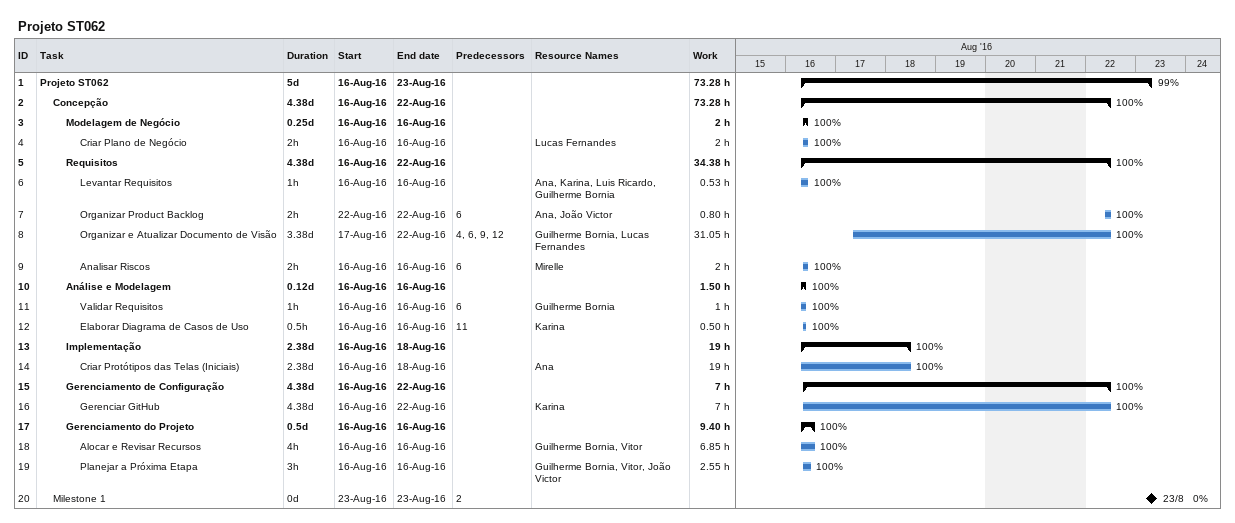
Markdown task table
Projeto ST062

| ID | Level | Task | Duration | Start | Finish | Predecessors | Resources | % complete | Work (h) |
|---|---|---|---|---|---|---|---|---|---|
| 1 | 1 | **Projeto ST062** | 5d | 2016-08-16 | 2016-08-23 |  |  | 99 | 73.28 |
| 2 | 2 | **Concepção** | 4.38d | 2016-08-16 | 2016-08-22 |  |  | 100 | 73.28 |
| 3 | 3 | **Modelagem de Negócio** | 0.25d | 2016-08-16 | 2016-08-16 |  |  | 100 | 2 |
| 4 | 4 | Criar Plano de Negócio | 2h | 2016-08-16 | 2016-08-16 |  | Lucas Fernandes | 100 | 2 |
| 5 | 3 | **Requisitos** | 4.38d | 2016-08-16 | 2016-08-22 |  |  | 100 | 34.38 |
| 6 | 4 | Levantar Requisitos | 1h | 2016-08-16 | 2016-08-16 |  | Ana, Karina, Luis Ricardo, Guilherme Bornia | 100 | 0.53 |
| 7 | 4 | Organizar Product Backlog | 2h | 2016-08-22 | 2016-08-22 | 6 | Ana, João Victor | 100 | 0.80 |
| 8 | 4 | Organizar e Atualizar Documento de Visão | 3.38d | 2016-08-17 | 2016-08-22 | 4, 6, 9, 12 | Guilherme Bornia, Lucas Fernandes | 100 | 31.05 |
| 9 | 4 | Analisar Riscos | 2h | 2016-08-16 | 2016-08-16 | 6 | Mirelle | 100 | 2 |
| 10 | 3 | **Análise e Modelagem** | 0.12d | 2016-08-16 | 2016-08-16 |  |  | 100 | 1.50 |
| 11 | 4 | Validar Requisitos | 1h | 2016-08-16 | 2016-08-16 | 6 | Guilherme Bornia | 100 | 1 |
| 12 | 4 | Elaborar Diagrama de Casos de Uso | 0.5h | 2016-08-16 | 2016-08-16 | 11 | Karina | 100 | 0.50 |
| 13 | 3 | **Implementação** | 2.38d | 2016-08-16 | 2016-08-18 |  |  | 100 | 19 |
| 14 | 4 | Criar Protótipos das Telas (Iniciais) | 2.38d | 2016-08-16 | 2016-08-18 |  | Ana | 100 | 19 |
| 15 | 3 | **Gerenciamento de Configuração** | 4.38d | 2016-08-16 | 2016-08-22 |  |  | 100 | 7 |
| 16 | 4 | Gerenciar GitHub | 4.38d | 2016-08-16 | 2016-08-22 |  | Karina | 100 | 7 |
| 17 | 3 | **Gerenciamento do Projeto** | 0.5d | 2016-08-16 | 2016-08-16 |  |  | 100 | 9.40 |
| 18 | 4 | Alocar e Revisar Recursos | 4h | 2016-08-16 | 2016-08-16 |  | Guilherme Bornia, Vitor | 100 | 6.85 |
| 19 | 4 | Planejar a Próxima Etapa | 3h | 2016-08-16 | 2016-08-16 |  | Guilherme Bornia, Vitor, João Victor | 100 | 2.55 |
| 20 | 2 | Milestone 1 | 0d | 2016-08-23 | 2016-08-23 | 2 |  | 0 |  |
